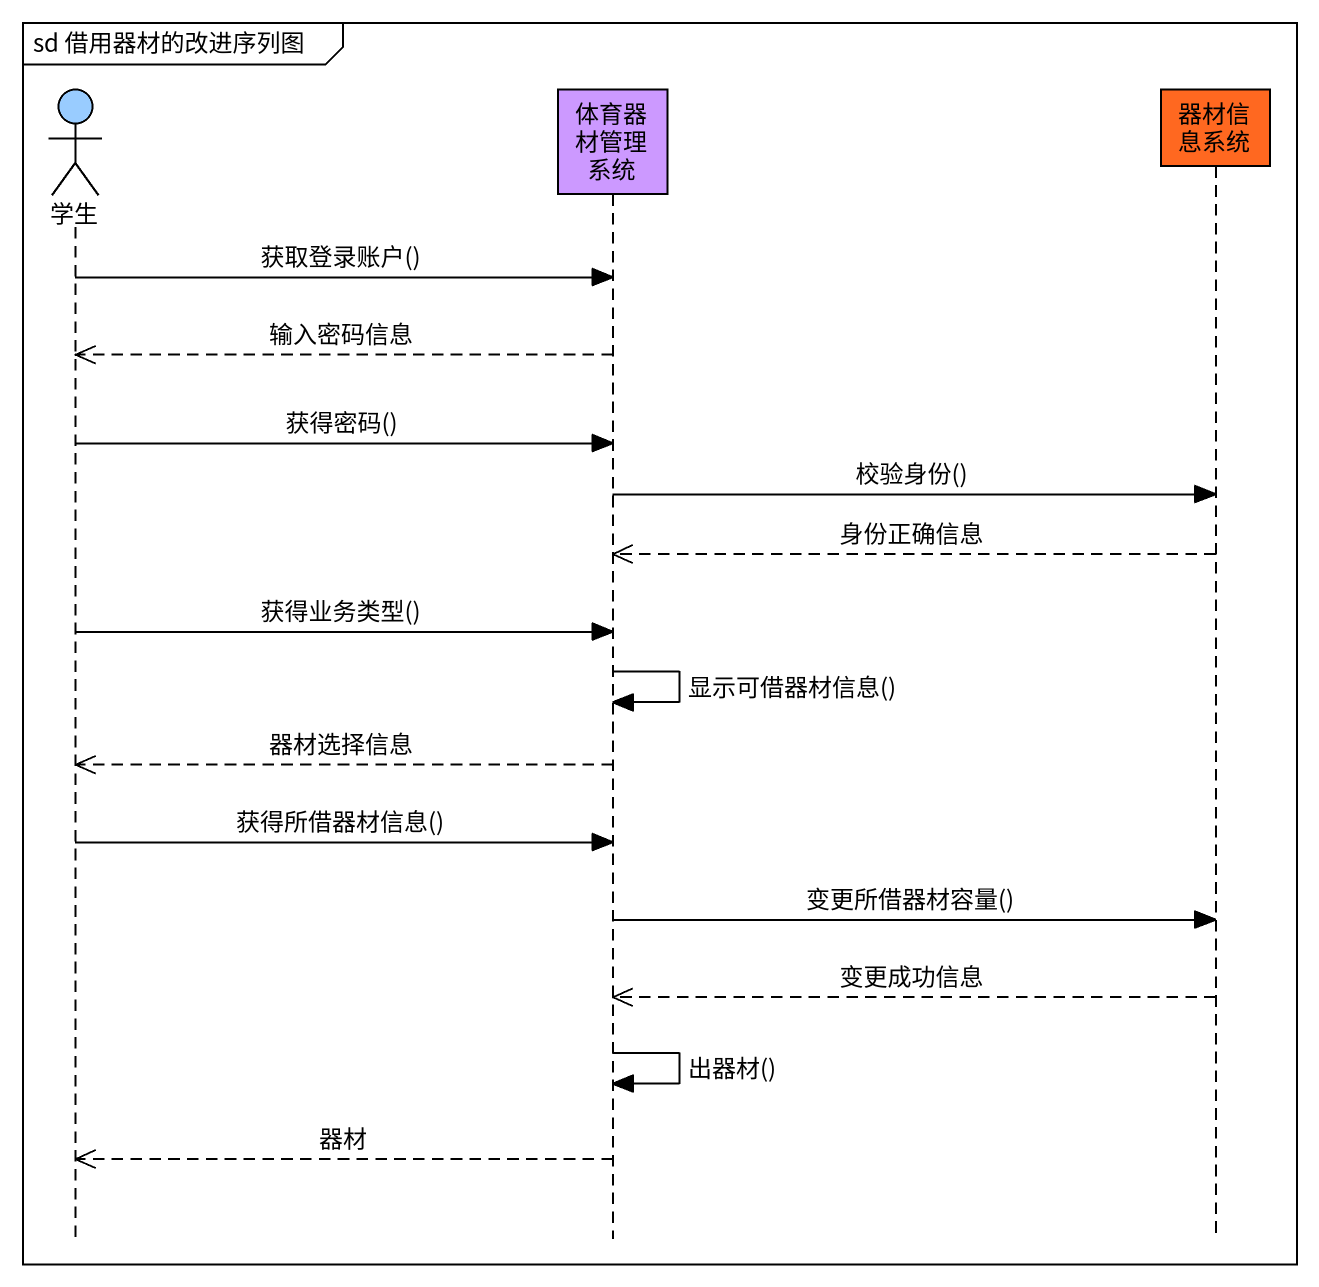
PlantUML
@startuml
mainframe sd 借用器材的改进序列图
hide footbox
actor 学生 #99CCFF
participant 体育器材管理系统 #CC99FF
participant 器材信息系统 #FF6820

学生 -> 体育器材管理系统 : 获取登录账户()
体育器材管理系统 -->> 学生 : 输入密码信息
学生 -> 体育器材管理系统 : 获得密码()
体育器材管理系统 -> 器材信息系统 : 校验身份()
器材信息系统 -->> 体育器材管理系统 : 身份正确信息
学生 -> 体育器材管理系统 : 获得业务类型()
体育器材管理系统 -> 体育器材管理系统 : 显示可借器材信息()
体育器材管理系统 -->> 学生 : 器材选择信息
学生 -> 体育器材管理系统 : 获得所借器材信息()
体育器材管理系统 -> 器材信息系统 : 变更所借器材容量()
器材信息系统 -->> 体育器材管理系统 : 变更成功信息
体育器材管理系统 -> 体育器材管理系统 : 出器材()
体育器材管理系统 -->> 学生 : 器材
@enduml
